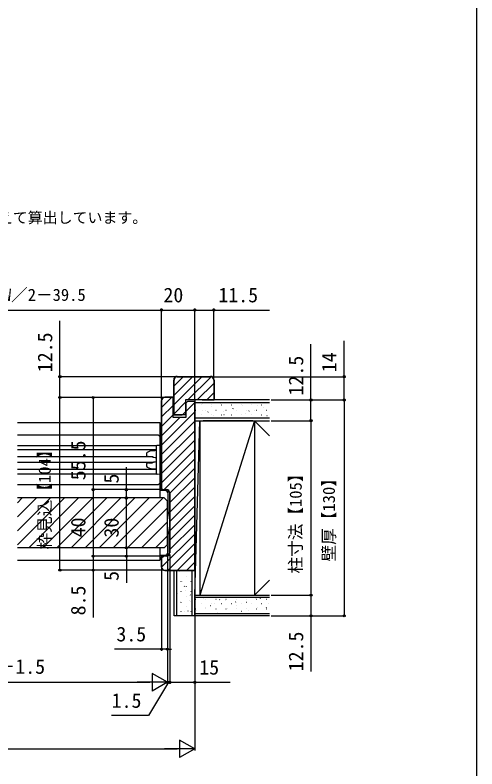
# Model space of a CAD drawing. Units: millimetres, scale not verified. Extents: x -525 to 525, y -783 to 779.
# Drawn here: x 246.8 to 525, y -463.8 to -9.9 of the extents above; entities that cross this region are included whole.
import ezdxf
from ezdxf.enums import TextEntityAlignment as Align

# ---------------------------------------------------------------- set-up
doc = ezdxf.new("R2010")
doc.units = ezdxf.units.MM
doc.header["$LTSCALE"] = 4
for name, color, linetype in [('0-2_USER1', 3, 'Continuous'), ('0-4_YKK_12', 2, 'Continuous'), ('0-5_YKK_13', 4, 'Continuous'), ('0-7_YKK_D', 6, 'Continuous'), ('0-8_YKK_ZWAK', 7, 'Continuous'), ('0-9_YSS_K', 3, 'Continuous'), ('0-A_YSS_KE', 3, 'Continuous')]:
    doc.layers.add(name, color=color, linetype=linetype)
doc.styles.add('ＭＳ ゴシック', font='')
doc.styles.get('ＭＳ ゴシック').set_extended_font_data('MS Gothic')

msp = doc.modelspace()

# ---------------------------------------------------------------- linework, layer by layer
at = {"layer": '0-4_YKK_12'}
for p, q in [((248.25, -255.122), (334, -255.122)), ((334, -255.122), (334, -300.622)), ((248.25, -262.622), (333, -262.622)), ((333, -262.622), (335, -264.622)), ((335, -290.622), (335, -264.622)), ((248.25, -269.122), (332.019, -269.122)), ((332, -271.722), (248.25, -271.722)), ((329.788, -275.922), (248.25, -275.922)), ((329.785, -279.322), (248.25, -279.322)), ((332, -283.522), (248.25, -283.522)), ((248.25, -286.122), (332.019, -286.122)), ((333, -292.622), (248.25, -292.622)), ((333, -292.622), (335, -290.622)), ((336.5, -300.622), (248.25, -300.622)), ((248.25, -303.462), (251.09, -300.622)), ((248.25, -311.947), (259.575, -300.622)), ((248.25, -320.432), (268.06, -300.622)), ((248.25, -328.918), (276.545, -300.622)), ((255.031, -330.622), (285.031, -300.622)), ((263.516, -330.622), (293.516, -300.622)), ((272.001, -330.622), (302.001, -300.622)), ((280.487, -330.622), (310.487, -300.622)), ((288.972, -330.622), (318.972, -300.622)), ((297.457, -330.622), (327.457, -300.622)), ((305.942, -330.622), (335.942, -300.622)), ((336.5, -300.622), (338.5, -302.622)), ((338.5, -328.622), (338.5, -302.622)), ((314.428, -330.622), (338.5, -306.55)), ((322.913, -330.622), (338.5, -315.035)), ((331.398, -330.622), (338.5, -323.52)), ((336.5, -330.622), (248.25, -330.622)), ((334, -330.622), (334, -338.122)), ((336.5, -330.622), (338.5, -328.622)), ((248.25, -338.122), (334, -338.122))]:
    msp.add_line(p, q, dxfattribs=at)
msp.add_arc((336, -336.622), 1, 90, 180, dxfattribs=at)
at = {"layer": '0-5_YKK_13'}
for p, q in [((328.255, -272.31), (326.42, -273.246)), ((329.043, -272.103), (330.87, -271.991)), ((330.87, -271.991), (332, -271.922)), ((332, -269.925), (332, -269.226)), ((332, -285.318), (332, -269.925)), ((325.838, -274.083), (325.838, -274.719)), ((329.373, -275.776), (327.148, -275.737)), ((325.838, -280.524), (325.838, -281.16)), ((327.148, -279.506), (329.371, -279.468)), ((326.42, -281.997), (328.255, -282.933)), ((330.87, -283.253), (329.043, -283.141)), ((332, -283.322), (330.87, -283.253)), ((332, -286.017), (332, -285.318)), ((334, -285.424), (334, -286.422)), ((334, -286.422), (332.282, -286.317)), ((334, -296.422), (334, -296.454)), ((334, -296.454), (334, -300.622)), ((339, -309.665), (338.978, -309.884)), ((338.978, -310.331), (338.978, -309.884)), ((339.8, -309.222), (339.52, -309.222)), ((339.8, -309.222), (339.8, -322.022)), ((338.978, -321.359), (338.978, -320.913)), ((338.978, -321.359), (339, -321.578)), ((339.52, -322.022), (339.8, -322.022)), ((334, -330.622), (334, -334.789)), ((334, -334.789), (334, -334.822))]:
    msp.add_line(p, q, dxfattribs=at)
for points in [[(329.043, -272.103), (328.882, -272.118), (328.721, -272.147), (328.563, -272.188), (328.407, -272.241), (328.255, -272.31)], [(332.282, -268.927), (334, -268.822), (334, -269.82), (334, -272.129), (334, -283.115), (334, -285.424)], [(326.42, -273.246), (326.321, -273.301), (326.227, -273.366), (326.138, -273.441), (326.056, -273.525), (325.983, -273.62), (325.922, -273.725), (325.876, -273.839), (325.847, -273.959), (325.838, -274.083)], [(325.838, -274.719), (325.85, -274.86), (325.887, -274.995), (325.945, -275.121), (326.021, -275.235), (326.11, -275.337), (326.208, -275.425), (326.315, -275.5), (326.426, -275.564), (326.542, -275.616), (326.66, -275.659), (326.781, -275.692), (326.902, -275.716), (327.025, -275.731), (327.148, -275.737)], [(329.363, -275.773), (329.563, -275.836), (329.761, -275.911), (329.955, -275.998), (330.145, -276.096)], [(330.259, -276.133), (331.129, -276.232), (331.999, -276.338)], [(327.148, -279.506), (327.016, -279.514), (326.884, -279.531), (326.753, -279.559), (326.624, -279.597), (326.497, -279.646), (326.374, -279.708), (326.257, -279.783), (326.147, -279.871), (326.047, -279.975), (325.961, -280.095), (325.895, -280.228), (325.852, -280.373), (325.838, -280.524)], [(325.838, -281.16), (325.847, -281.284), (325.876, -281.404), (325.922, -281.518), (325.983, -281.623), (326.056, -281.718), (326.138, -281.803), (326.227, -281.877), (326.321, -281.942), (326.42, -281.997)], [(330.145, -279.147), (329.955, -279.246), (329.761, -279.332), (329.563, -279.407), (329.363, -279.47)], [(332, -278.906), (331.13, -279.011), (330.259, -279.109)], [(328.255, -282.933), (328.407, -283.002), (328.563, -283.056), (328.721, -283.097), (328.882, -283.125), (329.043, -283.141)], [(337, -296.122), (337, -296.122), (334.3, -296.122)], [(339, -309.665), (339, -298.122), (339, -298.122)], [(339, -333.122), (339, -333.122), (339, -321.578)], [(334.3, -335.122), (337, -335.122), (337, -335.122)]]:
    msp.add_lwpolyline(points, dxfattribs=at)
for centre, radius, start, end in [((332.3, -269.226), 0.3, 93.5, 180), ((330.292, -275.835), 0.3, 240.72272, 263.63084), ((330.292, -279.409), 0.3, 96.36916, 119.27728), ((332.3, -286.017), 0.3, 180, 266.5), ((334.3, -296.422), 0.3, 90, 174.88985), ((337, -298.122), 2, 0.00218, 89.99782), ((359.28, -315.622), 20.98, 162.8442, 197.1558), ((339.52, -309.522), 0.3, 90, 162.8442), ((339.52, -321.722), 0.3, 197.1558, 270), ((334.3, -334.822), 0.3, 185.11015, 270), ((337, -333.122), 2, 270.00218, 359.99782)]:
    msp.add_arc(centre, radius, start, end, dxfattribs=at)
for centre, major_axis, start_param, end_param in [((334.3, -296.419), (0.212, 0.214), 2.2670055, 2.3561945), ((334.3, -334.824), (-0.212, 0.214), 0.7853982, 0.8745872)]:
    msp.add_ellipse(centre, major_axis=major_axis, ratio=0.991311, start_param=start_param, end_param=end_param, dxfattribs=at)
at = {"layer": '0-7_YKK_D'}
for p, q in [((188.5, -187.481), (335, -187.481)), ((335, -241.122), (335, -186.481)), ((335, -241.122), (335, -186.481)), ((335, -187.481), (355, -187.481)), ((355, -241.622), (355, -186.481)), ((355, -241.622), (355, -186.481)), ((366.5, -228.622), (366.5, -186.481)), ((343.5, -227.622), (272.8, -227.622)), ((365.5, -227.622), (446, -227.622)), ((336, -240.122), (272.8, -240.122)), ((336, -240.122), (272.8, -240.122)), ((273.8, -344.122), (273.8, -240.122)), ((336, -240.122), (292.8, -240.122)), ((293.8, -240.122), (293.8, -295.622)), ((401, -241.622), (446, -241.622)), ((401, -241.622), (446, -241.622)), ((401, -241.622), (426, -241.622)), ((445, -241.622), (445, -371.622)), ((401, -254.122), (426, -254.122)), ((401, -254.122), (426, -254.122)), ((425, -254.122), (425, -359.122)), ((335, -295.622), (292.8, -295.622)), ((335, -295.622), (292.8, -295.622)), ((293.8, -295.622), (293.8, -335.622)), ((335, -295.622), (312.8, -295.622)), ((313.8, -330.622), (313.8, -300.622)), ((338.5, -329.622), (338.5, -392.622)), ((338.5, -329.622), (338.5, -412.622)), ((338.5, -329.622), (338.5, -412.622)), ((335, -335.622), (292.8, -335.622)), ((335, -335.622), (292.8, -335.622)), ((335, -335.622), (312.8, -335.622)), ((340, -334.622), (340, -412.622)), ((340, -334.622), (340, -412.622)), ((336, -344.122), (272.8, -344.122)), ((336, -344.122), (292.8, -344.122)), ((335, -343.122), (335, -392.622)), ((355, -345.122), (355, -412.622)), ((355, -345.122), (355, -452.622)), ((401, -359.122), (426, -359.122)), ((401, -359.122), (426, -359.122)), ((401, -371.622), (446, -371.622)), ((401, -371.622), (426, -371.622)), ((335, -391.622), (306.673, -391.622)), ((338.5, -391.622), (335, -391.622)), ((338.5, -391.622), (341.05, -391.622)), ((338.5, -411.622), (329.407, -406.372)), ((329.407, -406.372), (329.407, -416.872)), ((165.5, -411.622), (328, -411.622)), ((338.5, -411.622), (320.313, -411.622)), ((338.5, -411.622), (329.407, -416.872)), ((338.5, -411.622), (335.95, -411.622)), ((340, -411.622), (338.5, -411.622)), ((340, -411.622), (338.5, -411.622)), ((340, -411.622), (342.55, -411.622)), ((355, -451.622), (345.907, -446.372)), ((345.907, -446.372), (345.907, -456.872)), ((-4.5, -451.622), (344.5, -451.622)), ((355, -451.622), (336.813, -451.622)), ((355, -451.622), (345.907, -456.872))]:
    msp.add_line(p, q, dxfattribs=at)
for points in [[(355, -187.481), (366.5, -187.481), (400.05, -187.481)], [(273.8, -240.122), (273.8, -227.622), (273.8, -194.072)], [(425, -254.122), (425, -241.622), (425, -208.072)], [(445, -241.622), (445, -227.622), (445, -206.004)], [(313.8, -300.622), (313.8, -295.622), (313.8, -282.118)], [(313.8, -330.622), (313.8, -335.622), (313.8, -351.677)], [(293.8, -335.622), (293.8, -344.122), (293.8, -372.518)], [(425, -359.122), (425, -371.622), (425, -405.172)], [(339.25, -411.622), (327.039, -431.622), (304.766, -431.622)], [(340, -411.622), (355, -411.622), (376.277, -411.622)]]:
    msp.add_lwpolyline(points, dxfattribs=at)
for centre in [(335, -187.481), (335, -187.481), (355, -187.481), (355, -187.481), (366.5, -187.481), (273.8, -227.622), (445, -227.622), (273.8, -240.122), (273.8, -240.122), (293.8, -240.122), (425, -241.622), (445, -241.622), (445, -241.622), (425, -254.122), (425, -254.122), (293.8, -295.622), (293.8, -295.622), (313.8, -295.622), (313.8, -300.622), (313.8, -300.622), (313.8, -330.622), (313.8, -330.622), (293.8, -335.622), (293.8, -335.622), (313.8, -335.622), (273.8, -344.122), (293.8, -344.122), (425, -359.122), (425, -359.122), (425, -371.622), (445, -371.622), (335, -391.622), (338.5, -391.622), (338.5, -411.622), (340, -411.622), (340, -411.622), (355, -411.622)]:
    msp.add_circle(centre, 0.637, dxfattribs=at)
at = {"layer": '0-8_YKK_ZWAK'}
msp.add_lwpolyline([(-525, -783.3), (525, -783.3), (525, 746.7)], dxfattribs=at)
at = {"layer": '0-9_YSS_K'}
for p, q in [((342.5, -233.045), (347.923, -227.622)), ((342.5, -238.702), (353.58, -227.622)), ((342.5, -244.359), (359.237, -227.622)), ((350.894, -241.622), (364.861, -227.655)), ((356.55, -241.622), (366.5, -231.673)), ((335, -246.202), (341.08, -240.122)), ((362.207, -241.622), (366.5, -237.33)), ((335, -251.859), (342, -244.859)), ((342.5, -250.016), (349.5, -243.016)), ((349.7, -248.473), (355, -243.173)), ((355, -243.122), (400, -243.122)), ((358.775, -244.613), (358.875, -244.613)), ((359.34, -243.521), (359.507, -243.411)), ((364.855, -244.613), (364.955, -244.613)), ((370.522, -243.849), (370.541, -243.842)), ((370.935, -244.613), (371.035, -244.613)), ((377.015, -244.613), (377.115, -244.613)), ((383.095, -244.613), (383.195, -244.613)), ((383.541, -244.921), (383.56, -244.914)), ((389.175, -244.613), (389.275, -244.613)), ((392.918, -244.804), (393.084, -244.693)), ((395.255, -244.613), (395.355, -244.613)), ((335, -268.83), (355, -248.83)), ((347.55, -250.622), (349.5, -248.673)), ((355.545, -247.843), (355.645, -247.843)), ((359.456, -247.768), (359.475, -247.761)), ((361.625, -247.843), (361.725, -247.843)), ((362.95, -248.968), (363.117, -248.857)), ((365.036, -245.792), (365.055, -245.785)), ((367.705, -247.843), (367.805, -247.843)), ((372.474, -248.84), (372.493, -248.833)), ((373.785, -247.843), (373.885, -247.843)), ((377.934, -246.886), (378.1, -246.775)), ((378.055, -246.863), (378.074, -246.857)), ((379.865, -247.843), (379.965, -247.843)), ((385.945, -247.843), (386.045, -247.843)), ((387.539, -248.364), (387.706, -248.253)), ((391.073, -247.935), (391.092, -247.929)), ((392.025, -247.843), (392.125, -247.843)), ((396.559, -245.992), (396.578, -245.986)), ((398.105, -247.843), (398.205, -247.843)), ((335, -257.516), (342, -250.516)), ((335, -263.173), (346.05, -252.122)), ((400, -252.622), (355, -252.622)), ((355, -254.122), (400, -254.122)), ((355, -254.122), (355, -359.122)), ((355, -359.122), (358, -254.122)), ((357.571, -252.528), (357.738, -252.417)), ((391, -254.122), (358, -359.122)), ((358, -254.122), (358, -359.122)), ((358.775, -250.593), (358.875, -250.593)), ((390, -254.122), (360, -254.122)), ((364.855, -250.593), (364.955, -250.593)), ((366.234, -251.049), (366.253, -251.043)), ((370.935, -250.593), (371.035, -250.593)), ((372.555, -250.446), (372.722, -250.335)), ((377.015, -250.593), (377.115, -250.593)), ((379.253, -252.121), (379.271, -252.114)), ((383.095, -250.593), (383.195, -250.593)), ((385.493, -249.911), (385.512, -249.905)), ((389.175, -250.593), (389.275, -250.593)), ((391, -254.122), (391, -359.122)), ((400, -263.122), (391, -254.122)), ((395.255, -250.593), (395.355, -250.593)), ((398.511, -250.983), (398.53, -250.976)), ((335, -274.486), (355, -254.486)), ((335, -280.143), (355, -260.143)), ((335, -285.8), (355, -265.8)), ((335, -291.457), (355, -271.457)), ((336.492, -295.622), (355, -277.114)), ((340, -297.771), (355, -282.771)), ((340, -303.428), (355, -288.428)), ((340, -309.084), (355, -294.084)), ((340, -314.741), (355, -299.741)), ((340, -320.398), (355, -305.398)), ((340, -326.055), (355, -311.055)), ((340, -331.712), (355, -316.712)), ((335.014, -342.355), (355, -322.369)), ((338.903, -344.122), (355, -328.025)), ((335, -336.712), (336.09, -335.622)), ((344.56, -344.122), (355, -333.682)), ((350.217, -344.122), (355, -339.339)), ((344, -344.122), (344, -371.622)), ((346.679, -344.667), (346.679, -344.767)), ((350.194, -344.122), (350.264, -344.227)), ((352.659, -344.667), (352.659, -344.767)), ((353.5, -371.622), (353.5, -344.122)), ((345.787, -345.056), (345.794, -345.075)), ((349.909, -347.897), (349.909, -347.997)), ((352.988, -349.345), (352.994, -349.363)), ((346.679, -350.747), (346.679, -350.847)), ((347.763, -350.637), (347.77, -350.655)), ((348.675, -353.666), (348.786, -353.833)), ((349.909, -353.977), (349.909, -354.077)), ((352.659, -350.747), (352.659, -350.847)), ((400, -350.122), (391, -359.122)), ((344.715, -358.075), (344.722, -358.094)), ((346.679, -356.827), (346.679, -356.927)), ((349.706, -356.123), (349.713, -356.142)), ((352.659, -356.827), (352.659, -356.927)), ((346.679, -362.907), (346.679, -363.007)), ((349.909, -360.057), (349.909, -360.157)), ((351.916, -362.363), (351.923, -362.382)), ((352.235, -359.044), (352.346, -359.211)), ((352.659, -362.907), (352.659, -363.007)), ((355, -359.122), (400, -359.122)), ((355, -371.622), (355, -359.122)), ((400, -360.622), (355, -360.622)), ((355.545, -361.463), (355.645, -361.463)), ((360, -359.122), (390, -359.122)), ((360.222, -361.134), (360.241, -361.128)), ((361.625, -361.463), (361.725, -361.463)), ((367.705, -361.463), (367.805, -361.463)), ((369.922, -361.887), (370.089, -361.777)), ((373.241, -362.206), (373.26, -362.2)), ((373.785, -361.463), (373.885, -361.463)), ((379.865, -361.463), (379.965, -361.463)), ((385.945, -361.463), (386.045, -361.463)), ((391.84, -361.302), (391.859, -361.295)), ((392.025, -361.463), (392.125, -361.463)), ((394.511, -361.283), (394.678, -361.173)), ((398.105, -361.463), (398.205, -361.463)), ((346.692, -363.655), (346.698, -363.674)), ((349.909, -366.137), (349.909, -366.237)), ((355, -363.928), (355.105, -363.859)), ((355.545, -367.443), (355.645, -367.443)), ((358.775, -364.213), (358.875, -364.213)), ((361.514, -366.359), (361.533, -366.352)), ((361.625, -367.443), (361.725, -367.443)), ((364.544, -365.447), (364.71, -365.337)), ((364.855, -364.213), (364.955, -364.213)), ((367.001, -364.416), (367.019, -364.409)), ((367.705, -367.443), (367.805, -367.443)), ((370.935, -364.213), (371.035, -364.213)), ((373.785, -367.443), (373.885, -367.443)), ((374.533, -367.431), (374.552, -367.424)), ((377.015, -364.213), (377.115, -364.213)), ((379.528, -363.365), (379.694, -363.255)), ((379.865, -367.443), (379.965, -367.443)), ((380.019, -365.488), (380.038, -365.481)), ((383.095, -364.213), (383.195, -364.213)), ((385.945, -367.443), (386.045, -367.443)), ((386.259, -363.278), (386.278, -363.271)), ((389.175, -364.213), (389.275, -364.213)), ((392.025, -367.443), (392.125, -367.443)), ((393.038, -366.56), (393.056, -366.553)), ((395.255, -364.213), (395.355, -364.213)), ((398.105, -367.443), (398.205, -367.443)), ((398.121, -366.729), (398.288, -366.619)), ((399.278, -364.35), (399.297, -364.343)), ((400, -371.622), (342.5, -371.622)), ((346.679, -368.987), (346.679, -369.087)), ((348.634, -369.141), (348.641, -369.16)), ((350.757, -368.65), (350.868, -368.817)), ((352.659, -368.987), (352.659, -369.087)), ((355, -370.122), (400, -370.122)), ((355.934, -368.335), (355.953, -368.328)), ((368.953, -369.407), (368.971, -369.4)), ((383.137, -368.811), (383.304, -368.701)), ((387.551, -368.502), (387.57, -368.496))]:
    msp.add_line(p, q, dxfattribs=at)
for points in [[(400, -241.622), (355, -241.622), (355, -254.122)], [(342.5, -371.622), (342.5, -344.122), (355, -344.122)]]:
    msp.add_lwpolyline(points, dxfattribs=at)
at = {"layer": '0-A_YSS_KE'}
for p, q in [((344.5, -227.422), (364.5, -227.422)), ((344.5, -227.622), (364.5, -227.622)), ((334.8, -242.122), (334.8, -294.622)), ((335, -242.122), (335, -294.622)), ((359.5, -241.622), (359.5, -241.822)), ((342.2, -247.122), (342, -247.122)), ((347.5, -250.622), (347.5, -250.822)), ((336, -295.622), (338, -295.622)), ((336, -295.822), (338, -295.822)), ((339.8, -297.622), (339.8, -333.622)), ((340, -297.622), (340, -333.622)), ((355.2, -319.122), (355, -319.122)), ((338, -335.422), (336, -335.422)), ((338, -335.622), (336, -335.622)), ((334.8, -336.622), (334.8, -342.122)), ((335, -336.622), (335, -342.122))]:
    msp.add_line(p, q, dxfattribs=at)
for points in [[(347.5, -250.822), (342.3, -250.822), (342.3, -229.622)], [(366.5, -229.622), (366.5, -241.622), (349.5, -241.622), (349.5, -250.622), (342.5, -250.622), (342.5, -229.622)], [(366.7, -229.622), (366.7, -241.822), (359.5, -241.822)], [(342.2, -247.122), (342.2, -239.922), (337, -239.922)], [(337, -344.122), (355, -344.122), (355, -319.122), (355, -242.622), (350.7, -242.622), (349.7, -243.622), (349.7, -252.122), (342, -252.122), (342, -247.122), (342, -240.122), (337, -240.122)], [(337, -344.322), (355.2, -344.322), (355.2, -319.122)]]:
    msp.add_lwpolyline(points, dxfattribs=at)
for centre, radius, start, end in [((344.5, -229.622), 2.2, 90, 180), ((344.5, -229.622), 2, 90, 180), ((364.5, -229.622), 2.2, 0, 90), ((364.5, -229.622), 2, 0, 90), ((337, -242.122), 2.2, 90, 180), ((337, -242.122), 2, 90, 180), ((336, -294.622), 1.2, 180, 270), ((336, -294.622), 1, 180, 270), ((338, -297.622), 2, 0, 90), ((338, -297.622), 1.8, 0, 90), ((336, -336.622), 1.2, 90, 180), ((336, -336.622), 1, 90, 180), ((338, -333.622), 2, 270, 0), ((338, -333.622), 1.8, 270, 360), ((337, -342.122), 2.2, 180, 270), ((337, -342.122), 2, 180, 270)]:
    msp.add_arc(centre, radius, start, end, dxfattribs=at)

# ---------------------------------------------------------------- texts
at = {"layer": '0-2_USER1', "style": 'ＭＳ ゴシック'}
msp.add_text('※有効開口寸法公式は、枠厚に化粧シート厚も加えて算出しています。', height=6.598, dxfattribs=at).set_placement((38.393, -137.114), align=Align.BOTTOM_LEFT)
at = {"layer": '0-7_YKK_D', "style": 'ＭＳ ゴシック'}
for s, height, p in [('有効開口＝W／2－39.5', 7.331, (189.392, -184.174)), ('20', 8.798, (336.136, -185.481)), ('11.5', 8.798, (369.209, -185.481)), ('3.5', 8.798, (307.786, -389.622)), ('DW＝W／2－1.5', 8.798, (186.955, -409.145)), ('15', 8.798, (357.709, -409.622)), ('1.5', 8.798, (304.925, -429.622))]:
    msp.add_text(s, height=height, dxfattribs=at).set_placement(p, align=Align.BOTTOM_LEFT)
for s, height, p in [('12.5', 8.798, (271.8, -224.913)), ('12.5', 8.798, (423, -238.913)), ('14', 8.798, (443, -224.913)), ('55.5', 8.798, (291.8, -289.959)), ('枠見込【104】', 7.331, (270.436, -331.639)), ('5', 8.798, (311.8, -291.959)), ('柱寸法【105】', 7.331, (421.636, -346.082)), ('壁厚【130】', 7.331, (441.636, -338.838)), ('40', 8.798, (291.8, -324.349)), ('30', 8.798, (311.8, -324.486)), ('5', 8.798, (311.8, -350.563)), ('8.5', 8.798, (291.8, -371.336)), ('12.5', 8.798, (423, -405.013))]:
    msp.add_text(s, height=height, rotation=90, dxfattribs=at).set_placement(p, align=Align.BOTTOM_LEFT)

doc.saveas('drawing.dxf')
